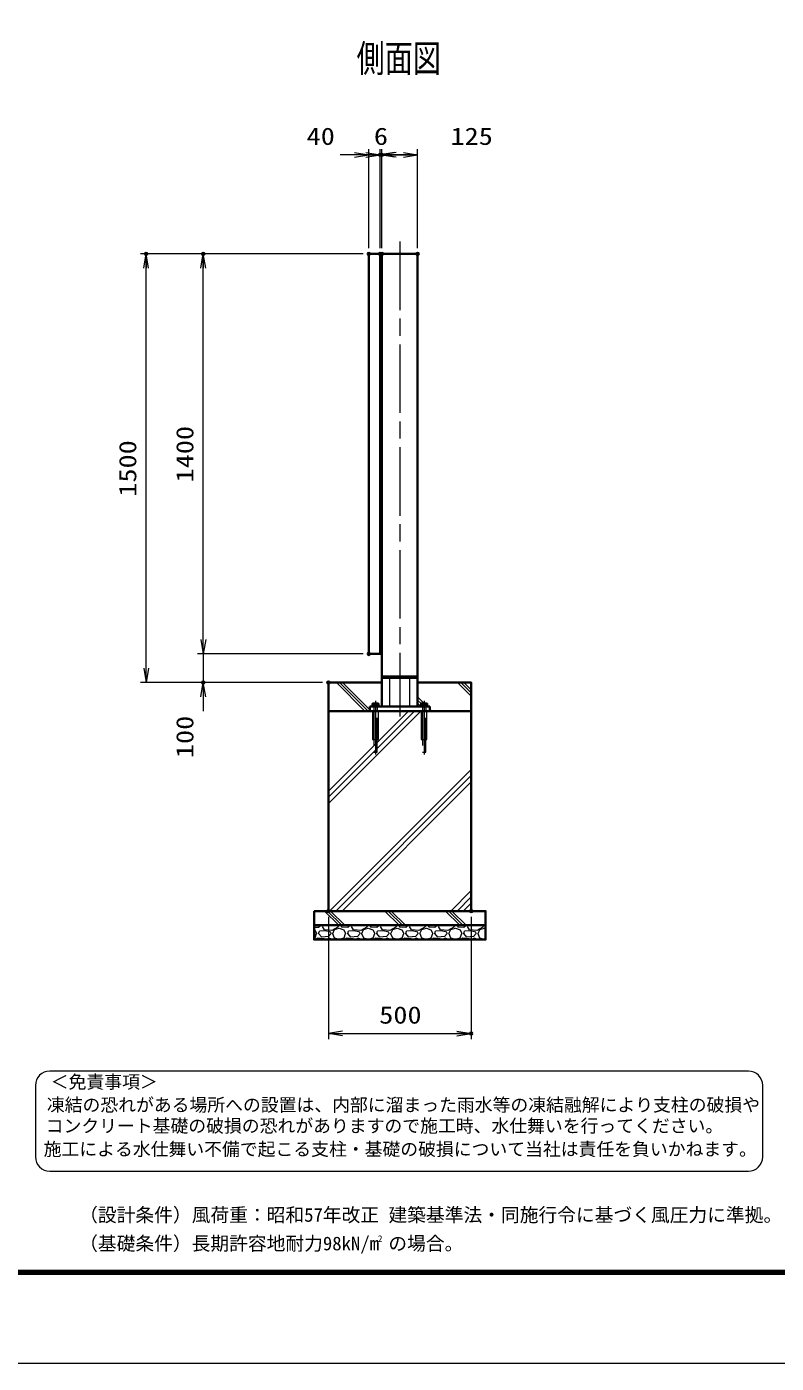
# Model space of a CAD drawing. Units: millimetres at full size. Extents: x -5940 to 5940, y -4200 to 4200.
# Drawn here: x 353 to 2976, y -4200 to 478 of the extents above; entities that cross this region are included whole.
import ezdxf
from ezdxf.enums import TextEntityAlignment as Align

# ---------------------------------------------------------------- set-up
doc = ezdxf.new("R2010")
doc.units = ezdxf.units.MM
doc.header["$LTSCALE"] = 20
doc.header["$PDMODE"] = 32
doc.header["$PDSIZE"] = 10
doc.linetypes.add('DASHED', pattern=[7.5, 6, -1.5])
doc.linetypes.add('USER1', pattern=[18, 12, -1.5, 3, -1.5])
for name, color, linetype, lineweight in [('0-0_D-TTL', 7, 'Continuous', 18), ('0-1_軸線', 200, 'USER1', 15), ('0-2_隠れ線', 140, 'DASHED', 18), ('0-3_外形線', 7, 'Continuous', 35), ('0-4_寸法線', 4, 'Continuous', 18), ('0-5_0', 7, 'Continuous', 18), ('0-8_細線', 2, 'Continuous', 35), ('1-0_ハッチング', 253, 'Continuous', 13), ('1-1_D-TTL-TXT', 7, 'Continuous', 18)]:
    doc.layers.add(name, color=color, linetype=linetype, lineweight=lineweight)
doc.layers.add('0-6_Defpoints', color=7, linetype='Continuous')
doc.layers.add('0-7_文字', color=254, linetype='Continuous')
doc.styles.add('ＭＳ ゴシック', font='')
doc.styles.get('ＭＳ ゴシック').set_extended_font_data('MS Gothic')

# ---------------------------------------------------------------- blocks, each defined once
blk = doc.blocks.new('PROFSP005ACXU6')
at = {"layer": '0-3_外形線'}
for p, q in [((12, 166), (12, 0)), ((199.9, 103.9), (12, 103.9)), ((12, -166), (12, 0)), ((216, 0), (216, 180)), ((199.9, -103.9), (12, -103.9))]:
    blk.add_line(p, q, dxfattribs=at)
for points in [[(108, 207.8), (12, 207.8), (12, 166), (0, 166), (0, 0)], [(108, -207.8), (12, -207.8), (12, -166), (0, -166), (0, 0)], [(216, 180), (199.9, 207.8), (108, 207.8)], [(216, 0), (216, -180), (199.9, -207.8), (108, -207.8)]]:
    blk.add_lwpolyline(points, dxfattribs=at)
for centre, radius, start, end in [((124, 155.9), 92, 325.61587, 34.38413), ((-127.9, 0), 343.9, 342.41211, 17.58789), ((124, -155.9), 92, 325.61587, 34.38413)]:
    blk.add_arc(centre, radius, start, end, dxfattribs=at)
blk = doc.blocks.new('A$C7A822601')
at = {"layer": '0-5_0', "rotation": 90}
blk.add_blockref('PROFSP005ACXU6', (0, 0), dxfattribs=at)
blk = doc.blocks.new('_Open')
at = {"layer": '0-5_0'}
blk.add_line((-20, 3.333), (0, 0), dxfattribs=at)
blk.add_lwpolyline([(-20, -3.333), (0, 0), (-20, 0)], dxfattribs=at)

msp = doc.modelspace()

# ---------------------------------------------------------------- linework, layer by layer
at = {"layer": '0-0_D-TTL'}
for points in [[(-5940, -4200), (5940, -4200), (5940, 4200), (-5940, 4200)], [(-5558.14, 3889.71), (5558.14, 3889.71), (5558.14, -3888.86), (-5558.14, -3888.86)], [(-5554.61, 3886.18), (5554.61, 3886.18), (5554.61, -3885.32), (-5554.61, -3885.32)], [(-5551.07, 3882.64), (5551.07, 3882.64), (5551.07, -3881.79), (-5551.07, -3881.79)], [(-5547.54, 3879.11), (5547.54, 3879.11), (5547.54, -3878.25), (-5547.54, -3878.25)], [(-5544, 3875.57), (5544, 3875.57), (5544, -3874.71), (-5544, -3874.71)]]:
    msp.add_lwpolyline(points, close=True, dxfattribs=at)
at = {"layer": '0-1_軸線'}
for p, q in [((1658.48, -273.32), (1658.48, -1935.54)), ((1573.48, -1881.69), (1573.48, -2069.57)), ((1743.48, -1881.69), (1743.48, -2069.57))]:
    msp.add_line(p, q, dxfattribs=at)
at = {"layer": '0-2_隠れ線'}
for p, q in [((1623.48, -1901.03), (1623.48, -1801.03)), ((1693.48, -1901.03), (1693.48, -1801.03)), ((1567.48, -1901.03), (1567.48, -1917.03)), ((1567.48, -1917.03), (1567.48, -2061.03)), ((1579.48, -1901.03), (1579.48, -1917.03)), ((1579.48, -2061.03), (1579.48, -1917.03)), ((1733.48, -1917.03), (1733.48, -2017.03)), ((1737.48, -1901.03), (1737.48, -1917.03)), ((1749.48, -1901.03), (1749.48, -1917.03)), ((1749.48, -2061.03), (1749.48, -1917.03)), ((1753.48, -2017.03), (1753.48, -1917.03)), ((1733.48, -2017.03), (1753.48, -2017.03)), ((1567.48, -2061.03), (1579.48, -2061.03))]:
    msp.add_line(p, q, dxfattribs=at)
for points in [[(1563.48, -1917.03), (1563.48, -2017.03), (1583.48, -2017.03), (1583.48, -1917.03)], [(1737.48, -1917.03), (1737.48, -2061.03), (1749.48, -2061.03)]]:
    msp.add_lwpolyline(points, dxfattribs=at)
at = {"layer": '0-3_外形線'}
for p, q in [((1595.98, -317.03), (1595.98, -1901.03)), ((1595.98, -317.03), (1720.98, -317.03)), ((1720.98, -317.03), (1720.98, -1901.03)), ((1720.98, -1796.03), (1595.98, -1796.03)), ((1595.98, -1801.03), (1720.98, -1801.03)), ((1623.48, -1796.03), (1623.48, -1801.03)), ((1693.48, -1796.03), (1693.48, -1801.03)), ((1763.48, -1901.03), (1553.48, -1901.03)), ((1553.48, -1901.03), (1553.48, -1917.03)), ((1553.48, -1917.03), (1763.48, -1917.03)), ((1763.48, -1901.03), (1763.48, -1917.03))]:
    msp.add_line(p, q, dxfattribs=at)
for points in [[(1589.98, -317.03), (1549.98, -317.03), (1549.98, -1717.03), (1589.98, -1717.03)], [(1589.98, -382.03), (1595.98, -382.03), (1595.98, -332.03), (1589.98, -332.03)], [(1589.98, -1702.03), (1595.98, -1702.03), (1595.98, -1652.03), (1589.98, -1652.03)], [(1408.48, -1917.03), (1908.48, -1917.03), (1908.48, -2617.03), (1408.48, -2617.03)], [(1358.48, -2617.03), (1958.48, -2617.03), (1958.48, -2667.03), (1358.48, -2667.03)], [(1958.48, -2667.03), (1358.48, -2667.03), (1358.48, -2717.03), (1958.48, -2717.03)]]:
    msp.add_lwpolyline(points, close=True, dxfattribs=at)
msp.add_lwpolyline([(1595.98, -1817.03), (1408.48, -1817.03), (1408.48, -1917.03), (1908.48, -1917.03), (1908.48, -1817.03), (1720.98, -1817.03)], dxfattribs=at)
at = {"layer": '0-4_寸法線'}
for p, q in [((1549.98, -297.03), (1549.98, 50.3)), ((1589.98, -297.03), (1589.98, 50.3)), ((1589.98, -297.03), (1589.98, 50.3)), ((1595.98, -297.03), (1595.98, 50.3)), ((1595.98, -297.03), (1595.98, 50.3)), ((1720.98, -297.03), (1720.98, 50.3)), ((1499.98, 30.3), (1449.98, 30.3)), ((1539.98, 30.3), (1489.98, 30.3)), ((1545.98, 30.3), (1495.98, 30.3)), ((1549.98, 30.3), (1589.98, 30.3)), ((1595.98, 30.3), (1589.98, 30.3)), ((1720.98, 30.3), (1595.98, 30.3)), ((1639.98, 30.3), (1689.98, 30.3)), ((1645.98, 30.3), (1695.98, 30.3)), ((1529.98, -317.03), (750.76, -317.03)), ((770.76, -1817.03), (770.76, -317.03)), ((1529.98, -317.03), (950.76, -317.03)), ((970.76, -1717.03), (970.76, -317.03)), ((970.76, -1667.03), (970.76, -1617.03)), ((1529.98, -1717.03), (950.76, -1717.03)), ((1529.98, -1717.03), (950.76, -1717.03)), ((970.76, -1717.03), (970.76, -1817.03)), ((1388.48, -1817.03), (750.76, -1817.03)), ((1388.48, -1817.03), (950.76, -1817.03)), ((970.76, -1867.03), (970.76, -1917.03)), ((1408.48, -2637.03), (1408.48, -3065.63)), ((1908.48, -2637.03), (1908.48, -3065.63)), ((1408.48, -3045.63), (1908.48, -3045.63))]:
    msp.add_line(p, q, dxfattribs=at)
at = {"layer": '0-6_Defpoints'}
for p in [(1589.98, 30.3), (1595.98, 30.3), (770.76, -317.03), (970.76, -317.03), (1549.98, -317.03), (1549.98, -317.03), (1589.98, -317.03), (1595.98, -317.03), (1720.98, -317.03), (1549.98, -1717.03), (970.76, -1817.03), (1408.48, -1817.03), (1408.48, -2617.03), (1908.48, -2617.03), (1908.48, -3045.63)]:
    msp.add_point(p, dxfattribs=at)
at = {"layer": '1-0_ハッチング'}
for p, q in [((1536.61, -1917.03), (1436.61, -1817.03)), ((1547.49, -1917.03), (1447.49, -1817.03)), ((1553.48, -1912.15), (1458.36, -1817.03)), ((1908.48, -1864.63), (1860.88, -1817.03)), ((1908.48, -1853.76), (1871.75, -1817.03)), ((1908.48, -1842.88), (1882.63, -1817.03)), ((1743.69, -1890.23), (1720.98, -1867.51)), ((1408.48, -2197.01), (1688.46, -1917.03)), ((1408.48, -2218.76), (1710.21, -1917.03)), ((1408.48, -2240.51), (1731.96, -1917.03)), ((1733.43, -1890.84), (1720.98, -1878.39)), ((1732.74, -1901.03), (1720.98, -1889.26)), ((1754.49, -1901.03), (1753.87, -1900.41)), ((1770.49, -1917.03), (1763.48, -1910.01)), ((1412.72, -2617.03), (1908.48, -2121.27)), ((1434.47, -2617.03), (1908.48, -2143.02)), ((1456.22, -2617.03), (1908.48, -2164.77)), ((1836.99, -2617.03), (1908.48, -2545.54)), ((1858.74, -2617.03), (1908.48, -2567.29)), ((1444.55, -2667.03), (1394.55, -2617.03)), ((1455.43, -2667.03), (1405.43, -2617.03)), ((1466.3, -2667.03), (1416.3, -2617.03)), ((1656.68, -2667.03), (1606.68, -2617.03)), ((1667.56, -2667.03), (1617.56, -2617.03)), ((1678.43, -2667.03), (1628.43, -2617.03)), ((1868.82, -2667.03), (1818.82, -2617.03)), ((1879.69, -2667.03), (1829.69, -2617.03)), ((1890.57, -2667.03), (1840.57, -2617.03)), ((1880.49, -2617.03), (1908.48, -2589.04)), ((1358.48, -2673.03), (1374.49, -2673.79)), ((1358.48, -2681.88), (1361.29, -2682.94)), ((1358.48, -2711.49), (1362.3, -2710.37)), ((1361.29, -2682.94), (1367.38, -2696.14)), ((1362.3, -2710.37), (1367.38, -2696.14)), ((1369.41, -2712.4), (1364.34, -2717.03)), ((1393.8, -2714.43), (1369.41, -2712.4)), ((1374.49, -2673.79), (1383.25, -2667.03)), ((1374.49, -2696.14), (1377.54, -2688.02)), ((1385.67, -2708.34), (1374.49, -2696.14)), ((1396.85, -2685.98), (1377.54, -2688.02)), ((1409.04, -2706.3), (1385.67, -2708.34)), ((1387.7, -2670.74), (1391.05, -2667.03)), ((1394.81, -2682.94), (1387.7, -2670.74)), ((1420.21, -2684.97), (1394.81, -2682.94)), ((1417.17, -2691.06), (1396.85, -2685.98)), ((1411.07, -2712.4), (1403.96, -2715.45)), ((1418.18, -2696.14), (1409.04, -2706.3)), ((1423.26, -2716.46), (1411.07, -2712.4)), ((1418.18, -2696.14), (1417.17, -2691.06)), ((1441.55, -2673.79), (1420.21, -2684.97)), ((1423.26, -2696.14), (1429.36, -2710.37)), ((1424.28, -2696.14), (1430.37, -2681.92)), ((1429.36, -2710.37), (1446.63, -2715.45)), ((1430.37, -2681.92), (1446.63, -2676.84)), ((1443.48, -2667.03), (1441.55, -2673.79)), ((1446.63, -2676.84), (1462.89, -2682.94)), ((1446.63, -2715.45), (1463.9, -2710.37)), ((1452.34, -2667.03), (1454.76, -2672.78)), ((1454.76, -2672.78), (1476.09, -2673.79)), ((1462.89, -2682.94), (1468.98, -2696.14)), ((1463.9, -2710.37), (1468.98, -2696.14)), ((1471.01, -2712.4), (1465.94, -2717.03)), ((1495.4, -2714.43), (1471.01, -2712.4)), ((1476.09, -2673.79), (1484.85, -2667.03)), ((1476.09, -2696.14), (1479.14, -2688.02)), ((1487.27, -2708.34), (1476.09, -2696.14)), ((1498.45, -2685.98), (1479.14, -2688.02)), ((1510.64, -2706.3), (1487.27, -2708.34)), ((1489.3, -2670.74), (1492.65, -2667.03)), ((1496.41, -2682.94), (1489.3, -2670.74)), ((1521.81, -2684.97), (1496.41, -2682.94)), ((1518.77, -2691.06), (1498.45, -2685.98)), ((1512.67, -2712.4), (1505.56, -2715.45)), ((1519.78, -2696.14), (1510.64, -2706.3)), ((1524.86, -2716.46), (1512.67, -2712.4)), ((1519.78, -2696.14), (1518.77, -2691.06)), ((1543.15, -2673.79), (1521.81, -2684.97)), ((1524.86, -2696.14), (1530.96, -2710.37)), ((1525.88, -2696.14), (1531.97, -2681.92)), ((1530.96, -2710.37), (1548.23, -2715.45)), ((1531.97, -2681.92), (1548.23, -2676.84)), ((1545.08, -2667.03), (1543.15, -2673.79)), ((1548.23, -2676.84), (1564.49, -2682.94)), ((1548.23, -2715.45), (1565.5, -2710.37)), ((1553.94, -2667.03), (1556.36, -2672.78)), ((1556.36, -2672.78), (1577.69, -2673.79)), ((1564.49, -2682.94), (1570.58, -2696.14)), ((1565.5, -2710.37), (1570.58, -2696.14)), ((1572.61, -2712.4), (1567.54, -2717.03)), ((1597, -2714.43), (1572.61, -2712.4)), ((1577.69, -2673.79), (1586.45, -2667.03)), ((1577.69, -2696.14), (1580.74, -2688.02)), ((1588.87, -2708.34), (1577.69, -2696.14)), ((1600.05, -2685.98), (1580.74, -2688.02)), ((1612.24, -2706.3), (1588.87, -2708.34)), ((1590.9, -2670.74), (1594.25, -2667.03)), ((1598.01, -2682.94), (1590.9, -2670.74)), ((1623.41, -2684.97), (1598.01, -2682.94)), ((1620.37, -2691.06), (1600.05, -2685.98)), ((1614.27, -2712.4), (1607.16, -2715.45)), ((1621.38, -2696.14), (1612.24, -2706.3)), ((1626.46, -2716.46), (1614.27, -2712.4)), ((1621.38, -2696.14), (1620.37, -2691.06)), ((1644.75, -2673.79), (1623.41, -2684.97)), ((1626.46, -2696.14), (1632.56, -2710.37)), ((1627.48, -2696.14), (1633.57, -2681.92)), ((1632.56, -2710.37), (1649.83, -2715.45)), ((1633.57, -2681.92), (1649.83, -2676.84)), ((1646.68, -2667.03), (1644.75, -2673.79)), ((1649.83, -2676.84), (1666.09, -2682.94)), ((1649.83, -2715.45), (1667.1, -2710.37)), ((1655.54, -2667.03), (1657.96, -2672.78)), ((1657.96, -2672.78), (1679.29, -2673.79)), ((1666.09, -2682.94), (1672.18, -2696.14)), ((1667.1, -2710.37), (1672.18, -2696.14)), ((1674.21, -2712.4), (1669.14, -2717.03)), ((1698.6, -2714.43), (1674.21, -2712.4)), ((1679.29, -2673.79), (1688.05, -2667.03)), ((1679.29, -2696.14), (1682.34, -2688.02)), ((1690.47, -2708.34), (1679.29, -2696.14)), ((1701.65, -2685.98), (1682.34, -2688.02)), ((1713.84, -2706.3), (1690.47, -2708.34)), ((1692.5, -2670.74), (1695.85, -2667.03)), ((1699.61, -2682.94), (1692.5, -2670.74)), ((1725.01, -2684.97), (1699.61, -2682.94)), ((1721.97, -2691.06), (1701.65, -2685.98)), ((1715.87, -2712.4), (1708.76, -2715.45)), ((1722.98, -2696.14), (1713.84, -2706.3)), ((1728.06, -2716.46), (1715.87, -2712.4)), ((1722.98, -2696.14), (1721.97, -2691.06)), ((1746.35, -2673.79), (1725.01, -2684.97)), ((1728.06, -2696.14), (1734.16, -2710.37)), ((1729.08, -2696.14), (1735.17, -2681.92)), ((1734.16, -2710.37), (1751.43, -2715.45)), ((1735.17, -2681.92), (1751.43, -2676.84)), ((1748.28, -2667.03), (1746.35, -2673.79)), ((1751.43, -2676.84), (1767.69, -2682.94)), ((1751.43, -2715.45), (1768.7, -2710.37)), ((1757.14, -2667.03), (1759.56, -2672.78)), ((1759.56, -2672.78), (1780.89, -2673.79)), ((1767.69, -2682.94), (1773.78, -2696.14)), ((1768.7, -2710.37), (1773.78, -2696.14)), ((1775.81, -2712.4), (1770.74, -2717.03)), ((1800.2, -2714.43), (1775.81, -2712.4)), ((1780.89, -2673.79), (1789.65, -2667.03)), ((1780.89, -2696.14), (1783.94, -2688.02)), ((1792.07, -2708.34), (1780.89, -2696.14)), ((1803.25, -2685.98), (1783.94, -2688.02)), ((1815.44, -2706.3), (1792.07, -2708.34)), ((1794.1, -2670.74), (1797.45, -2667.03)), ((1801.21, -2682.94), (1794.1, -2670.74)), ((1826.61, -2684.97), (1801.21, -2682.94)), ((1823.57, -2691.06), (1803.25, -2685.98)), ((1817.47, -2712.4), (1810.36, -2715.45)), ((1824.58, -2696.14), (1815.44, -2706.3)), ((1829.66, -2716.46), (1817.47, -2712.4)), ((1824.58, -2696.14), (1823.57, -2691.06)), ((1847.95, -2673.79), (1826.61, -2684.97)), ((1829.66, -2696.14), (1835.76, -2710.37)), ((1830.68, -2696.14), (1836.77, -2681.92)), ((1835.76, -2710.37), (1853.03, -2715.45)), ((1836.77, -2681.92), (1853.03, -2676.84)), ((1849.88, -2667.03), (1847.95, -2673.79)), ((1853.03, -2676.84), (1869.29, -2682.94)), ((1853.03, -2715.45), (1870.3, -2710.37)), ((1858.74, -2667.03), (1861.16, -2672.78)), ((1861.16, -2672.78), (1882.49, -2673.79)), ((1869.29, -2682.94), (1875.38, -2696.14)), ((1870.3, -2710.37), (1875.38, -2696.14)), ((1877.41, -2712.4), (1872.34, -2717.03)), ((1901.8, -2714.43), (1877.41, -2712.4)), ((1882.49, -2673.79), (1891.25, -2667.03)), ((1882.49, -2696.14), (1885.54, -2688.02)), ((1893.67, -2708.34), (1882.49, -2696.14)), ((1904.85, -2685.98), (1885.54, -2688.02)), ((1917.04, -2706.3), (1893.67, -2708.34)), ((1895.7, -2670.74), (1899.05, -2667.03)), ((1902.81, -2682.94), (1895.7, -2670.74)), ((1928.21, -2684.97), (1902.81, -2682.94)), ((1925.17, -2691.06), (1904.85, -2685.98)), ((1919.07, -2712.4), (1911.96, -2715.45)), ((1926.18, -2696.14), (1917.04, -2706.3)), ((1931.26, -2716.46), (1919.07, -2712.4)), ((1926.18, -2696.14), (1925.17, -2691.06)), ((1949.55, -2673.79), (1928.21, -2684.97)), ((1931.26, -2696.14), (1937.36, -2710.37)), ((1932.28, -2696.14), (1938.37, -2681.92)), ((1937.36, -2710.37), (1954.63, -2715.45)), ((1938.37, -2681.92), (1954.63, -2676.84)), ((1951.48, -2667.03), (1949.55, -2673.79)), ((1954.63, -2676.84), (1958.48, -2678.28)), ((1395.39, -2717.03), (1393.8, -2714.43)), ((1403.96, -2715.45), (1404.59, -2717.03)), ((1422.32, -2717.03), (1423.26, -2716.46)), ((1496.99, -2717.03), (1495.4, -2714.43)), ((1505.56, -2715.45), (1506.19, -2717.03)), ((1523.92, -2717.03), (1524.86, -2716.46)), ((1598.59, -2717.03), (1597, -2714.43)), ((1607.16, -2715.45), (1607.79, -2717.03)), ((1625.52, -2717.03), (1626.46, -2716.46)), ((1700.19, -2717.03), (1698.6, -2714.43)), ((1708.76, -2715.45), (1709.39, -2717.03)), ((1727.12, -2717.03), (1728.06, -2716.46)), ((1801.79, -2717.03), (1800.2, -2714.43)), ((1810.36, -2715.45), (1810.99, -2717.03)), ((1828.72, -2717.03), (1829.66, -2716.46)), ((1903.39, -2717.03), (1901.8, -2714.43)), ((1911.96, -2715.45), (1912.59, -2717.03)), ((1930.32, -2717.03), (1931.26, -2716.46)), ((1954.63, -2715.45), (1958.48, -2714.32))]:
    msp.add_line(p, q, dxfattribs=at)
at = {"layer": '1-1_D-TTL-TXT', "color": 2}
for p, q in [((2878.63, -3177.42), (433.08, -3177.42)), ((383.08, -3227.42), (383.08, -3477.42)), ((2928.63, -3477.42), (2928.63, -3227.42)), ((433.08, -3527.42), (2878.63, -3527.42))]:
    msp.add_line(p, q, dxfattribs=at)
for centre, start, end in [((433.08, -3227.42), 90, 180), ((2878.63, -3227.42), 0, 90), ((433.08, -3477.42), 180, 270), ((2878.63, -3477.42), 270, 0)]:
    msp.add_arc(centre, 50, start, end, dxfattribs=at)

# ---------------------------------------------------------------- block references
at = {"layer": '0-4_寸法線', "xscale": 2.5, "yscale": 2.5}
for p in [(1549.98, 30.3), (1589.98, 30.3), (1720.98, 30.3), (1908.48, -3045.63)]:
    msp.add_blockref('_Open', p, dxfattribs=at)
for p, rotation in [((1589.98, 30.3), 180), ((1595.98, 30.3), 180), ((1595.98, 30.3), 180), ((770.76, -317.03), 90), ((970.76, -317.03), 90), ((970.76, -1717.03), 270), ((970.76, -1717.03), 270), ((770.76, -1817.03), 270), ((970.76, -1817.03), 90), ((1408.48, -3045.63), 180)]:
    msp.add_blockref('_Open', p, dxfattribs=dict(at, rotation=rotation))
at = {"layer": '0-8_細線', "xscale": 0.05, "yscale": 0.05}
for p in [(1573.48, -1901.03), (1743.48, -1901.03)]:
    msp.add_blockref('A$C7A822601', p, dxfattribs=at)

# ---------------------------------------------------------------- texts
at = {"layer": '0-4_寸法線', "color": 254, "style": 'ＭＳ ゴシック', "width": 1.2}
for s, p in [('40', (1332.42, 46.64)), ('6', (1567.78, 46.64)), ('125', (1835.85, 46.64)), ('500', (1586.48, -3029.29))]:
    msp.add_text(s, height=60.56, dxfattribs=at).set_placement(p, align=Align.BOTTOM_LEFT)
for s, p in [('1400', (954.42, -1116.63)), ('1500', (754.42, -1166.63)), ('100', (954.42, -2081.71))]:
    msp.add_text(s, height=60.56, rotation=90, dxfattribs=at).set_placement(p, align=Align.BOTTOM_LEFT)
at = {"layer": '0-7_文字', "style": 'ＭＳ ゴシック', "width": 0.75}
msp.add_text('側面図', height=96.19, dxfattribs=at).set_placement((1507.22, 290.71), align=Align.BOTTOM_LEFT)
at = {"layer": '1-1_D-TTL-TXT', "style": 'ＭＳ ゴシック'}
for s, height, p in [('＜免責事項＞ \u3000\u3000', 45.75, (436.78, -3251.6)), ('凍結の恐れがある場所への設置は、内部に溜まった雨水等の凍結融解により支柱の破損や', 45.75, (423.26, -3332.09)), ('コンクリート基礎の破損の恐れがありますので施工時、水仕舞いを行ってください。', 45.75, (419.15, -3405.52)), ('施工による水仕舞い不備で起こる支柱・基礎の破損について当社は責任を負いかねます。 ', 45.75, (412.16, -3487.01)), ('（設計条件）風荷重：昭和57年改正 建築基準法・同施行令に基づく風圧力に準拠。', 48.11, (536.29, -3719.1)), ('（基礎条件）長期許容地耐力98kN/m の場合。', 48.11, (536.29, -3819.1)), ('2', 24.05, (1581.7, -3783.3))]:
    msp.add_text(s, height=height, dxfattribs=at).set_placement(p, align=Align.BOTTOM_LEFT)

doc.saveas('drawing.dxf')
